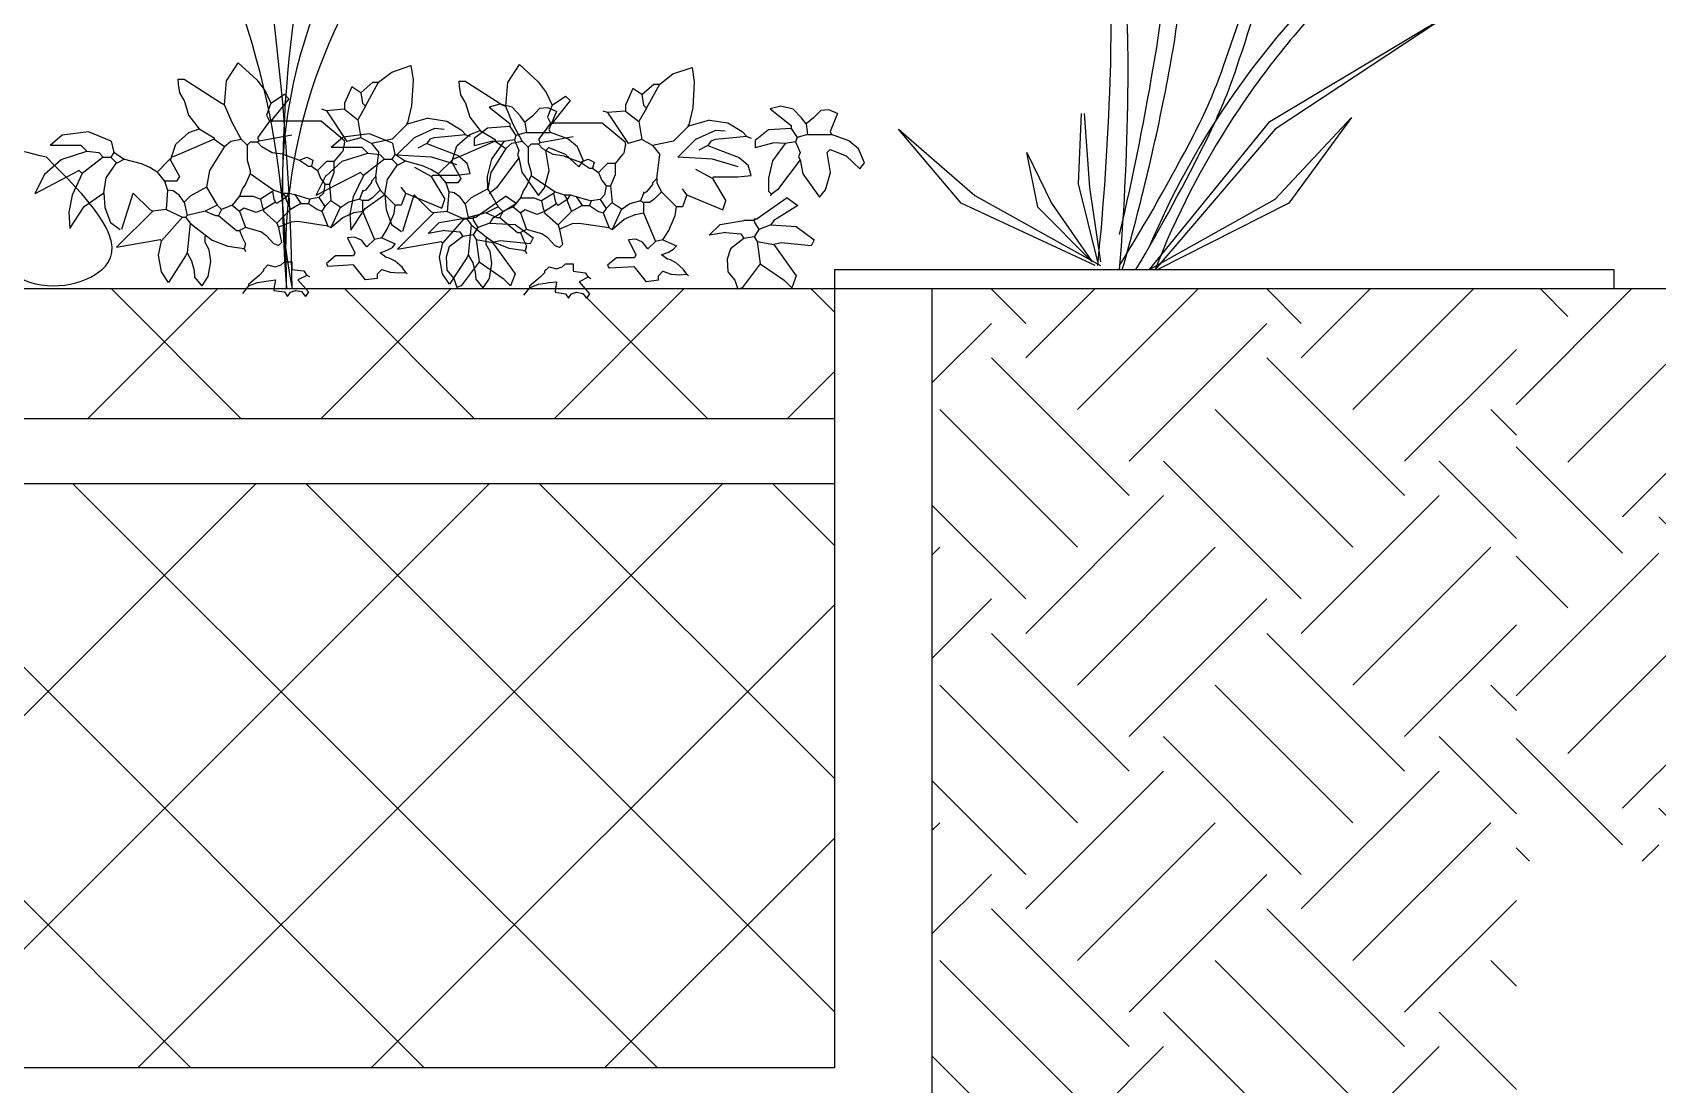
# Model space of a CAD drawing. Header units: millimetres. Extents: x 237 to 339, y 16 to 52.
# Drawn here: x 316.934 to 319.436, y 16.859 to 18.48 of the extents above; entities that cross this region are included whole.
import ezdxf

# ---------------------------------------------------------------- set-up
doc = ezdxf.new("R2010")
doc.units = ezdxf.units.MM
doc.header["$LTSCALE"] = 0.6
doc.header["$MEASUREMENT"] = 0
doc.linetypes.add('0', pattern=[0])
for name, color, linetype in [('0.1', 1, 'Continuous'), ('0.3', 3, 'Continuous'), ('01', 1, 'Continuous'), ('PALMEIRA', 76, 'Continuous')]:
    doc.layers.add(name, color=color, linetype=linetype)
pattern_1 = [(45, (5.52197, 72.06408), (-0.17960512, 0.17960512), []), (135, (5.52197, 72.06408), (-0.17960512, -0.17960512), [])]

# ---------------------------------------------------------------- blocks, each defined once
blk = doc.blocks.new('arvorevista14')
at = {"linetype": '0'}
for points in [[(1.541, -0.2), (1.541, -0.2), (7.705, 7.407), (17.09, 13.011), (7.985, 7.006), (1.821, -0.2)], [(1.844, 10.829), (1.844, 10.829)], [(5.323, 10.209), (5.323, 10.209)], [(6.024, 10.209), (6.024, 10.209)], [(-0.481, 9.468), (-0.481, 9.468)], [(0.436, 9.443), (0.436, 9.443)], [(2.536, 9.89), (2.536, 9.89)], [(5.549, 8.373), (5.549, 8.373)], [(-1.121, 0.2), (-1.121, 0.2), (-2.101, 4.204), (-1.961, 7.807)], [(-1.821, 7.807), (-1.821, 7.807), (-1.541, 4.003), (-0.98, 0.2)], [(1.541, -0.2), (1.541, -0.2), (7.985, 3.403), (11.907, 7.607)], [(11.907, 7.607), (11.907, 7.607), (8.686, 3.203), (1.961, -0.2)], [(5.831, 7.597), (5.831, 7.597)], [(-1.26, 0), (-1.26, 0), (-8.124, 3.203), (-11.346, 7.006), (-7.424, 3.603), (-0.98, 0)], [(3.789, 6.678), (3.789, 6.678)], [(4.506, 6.544), (4.506, 6.544)], [(-4.763, 5.805), (-4.763, 5.805), (-3.502, 3.203), (-1.4, 0.2)], [(-1.4, 0.2), (-1.4, 0.2), (-4.202, 3.003), (-4.763, 5.805)], [(0, 1.601), (0, 1.601)], [(1.541, 1.001), (1.541, 1.001)], [(-1.121, 0), (-1.121, 0)], [(0, 0), (0, 0)], [(0, -0.2), (0, -0.2)], [(0.14, -0.2), (0.14, -0.2)], [(0.841, -0.2), (0.841, -0.2)], [(1.821, -0.2), (1.821, -0.2)]]:
    blk.add_lwpolyline(points, dxfattribs=at)
for centre, radius, start, end in [((-55.737, 20.38), 58.367, 350.58176, 356.49753), ((-47.651, 19.391), 51.078, 349.2796, 357.10858), ((-164.522, 67.331), 179.858, 341.48251, 343.72134), ((-80.526, 12.156), 80.09, 358.07654, 3.19113), ((-71.861, 10.053), 72.3, 359.51636, 5.20653), ((-197.643, 81.779), 215.215, 340.57623, 342.35501), ((40.655, -15.478), 42.442, 134.46262, 145.80812), ((41.665, -15.765), 42.777, 135.13332, 146.89761), ((-139.036, 34.181), 142.802, 346.81213, 350.58838), ((-20.377, 19.277), 27.253, 332.46555, 340.56619), ((-21.18, 19.327), 28.691, 333.54141, 341.47046), ((-141.712, 14.251), 141.312, 354.21185, 358.06018), ((-130.26, 10.522), 130.7, 355.29416, 359.52695), ((-108.365, 30.888), 112.871, 344.01221, 349.27838), ((40.668, -15.493), 42.461, 145.80217, 157.14282), ((41.642, -15.748), 42.749, 146.90012, 158.67259), ((-92.602, 56.954), 108.715, 328.4068, 332.45413), ((-91.113, 54.143), 106.811, 329.41745, 333.53565)]:
    blk.add_arc(centre, radius, start, end, dxfattribs=at)
blk = doc.blocks.new('A$C37801585')
for p, q in [((0.4313, 1.103), (0.3715, 1.0439)), ((0.7013, 1.091), (0.8029, 1.0065)), ((0.245, 0.9793), (0.1722, 0.8618)), ((0.9195, 0.9079), (1.0408, 0.8188)), ((1.0215, 0.7603), (1.0458, 0.6398))]:
    blk.add_line(p, q)
for centre, radius, start, end in [((-0.1504, 0.733), 0.6744, 32.1827, 51.3989), ((-0.1504, 0.733), 0.6894, 3.3881, 51.3989), ((1.2113, 0.8805), 0.5517, 136.1171, 198.8089), ((1.2113, 0.8805), 0.5367, 136.1171, 158.0686), ((-0.1504, 0.733), 0.6444, 31.5924, 51.3989), ((-0.1504, 0.733), 0.6594, 31.8944, 51.3989), ((1.2113, 0.8805), 0.5217, 136.1171, 158.5979), ((1.2113, 0.8805), 0.5067, 136.1171, 159.1604), ((-0.1504, 0.733), 0.6144, 30.9428, 51.3989), ((-0.1504, 0.733), 0.6294, 31.2755, 51.3989), ((1.2113, 0.8805), 0.4917, 136.1171, 159.7593), ((1.2113, 0.8805), 0.4767, 136.1171, 160.3983), ((-0.2025, 0.6155), 0.7162, 36.7361, 54.0574), ((1.2113, 0.8805), 0.4617, 136.1171, 161.0817), ((1.2113, 0.8805), 0.4467, 136.1171, 161.8145), ((1.2113, 0.8805), 0.4317, 136.1171, 162.6023), ((1.3043, 0.7906), 0.5459, 136.1502, 156.7033), ((-0.2163, 0.4822), 0.6782, 17.3851, 66.2223), ((-0.2163, 0.4822), 0.6632, 46.8896, 66.2223), ((-0.2163, 0.4822), 0.6332, 46.3454, 66.2223), ((-0.2163, 0.4822), 0.6482, 46.6239, 66.2223), ((-0.2163, 0.4822), 0.6032, 45.746, 66.2223), ((-0.2163, 0.4822), 0.6182, 46.0531, 66.2223), ((0.0571, 0.6641), 0.493, 12.8467, 50.3877), ((-0.2163, 0.4822), 0.5732, 45.0821, 66.2223), ((-0.2163, 0.4822), 0.5882, 45.4227, 66.2223), ((1.1511, 0.7028), 0.462, 138.8963, 180.0245), ((1.2818, 0.6025), 0.4739, 117.5225, 171.088), ((1.2818, 0.6025), 0.4589, 116.7063, 139.7431), ((1.2818, 0.6025), 0.4439, 115.8242, 139.609), ((-0.2458, 0.3819), 0.6457, 49.0746, 67.6223), ((-0.2163, 0.4822), 0.5582, 44.7227, 66.2223), ((1.2818, 0.6025), 0.4289, 114.868, 139.4656), ((1.2818, 0.6025), 0.4139, 113.828, 139.3117), ((1.2818, 0.6025), 0.3989, 112.6927, 139.1462), ((1.2818, 0.6025), 0.3839, 111.4481, 138.9677), ((1.2818, 0.6025), 0.3689, 110.0773, 138.7747), ((1.2818, 0.6025), 0.3539, 108.5594, 138.5652), ((1.2818, 0.6025), 0.3389, 106.8678, 138.3371), ((1.2818, 0.6025), 0.3239, 104.9687, 138.0878), ((-0.7361, -0.6498), 1.7729, 48.8316, 58.9946), ((2.1986, -1.2729), 2.3908, 118.9652, 125.4002), ((1.216, 0.309), 0.4914, 90.2148, 146.799), ((1.216, 0.309), 0.4764, 89.2461, 113.6887), ((-3.2721, -0.0565), 3.8993, 0.8298, 12.2929), ((1.216, 0.309), 0.4614, 88.3871, 114.0957), ((1.216, 0.309), 0.4464, 87.6365, 114.5307), ((1.216, 0.309), 0.4314, 86.995, 114.9969), ((2.5802, 0.156), 1.9685, 163.8808, 184.5466), ((1.216, 0.309), 0.4164, 86.4662, 115.4977), ((1.216, 0.309), 0.4014, 86.0556, 116.0371), ((-0.6969, 0.0091), 1.3148, 359.6042, 30.9257), ((1.3847, 0.1542), 0.7735, 137.5876, 191.4999), ((1.216, 0.309), 0.3864, 85.7718, 116.6199), ((1.2193, 0.2919), 0.388, 85.9673, 116.1586), ((1.222, -0.5505), 1.2033, 98.305, 110.2906), ((1.4464, 0.0514), 0.8301, 140.6191, 183.5494)]:
    blk.add_arc(centre, radius, start, end)
blk = doc.blocks.new('VEG-07')
blk.add_blockref('A$C37801585', (155.3706, 179.5566))
blk = doc.blocks.new('arbusto5')
for p, q in [((-3.123, 11.075), (-2.523, 12)), ((-2.523, 12), (-1.569, 11.112)), ((5.35, 11.519), (6.338, 11.852)), ((6.338, 11.852), (6.444, 11.112)), ((-5.612, 11.147), (-5.304, 11.147)), ((-5.594, 10.89), (-5.612, 11.147)), ((-5.523, 10.447), (-5.594, 10.89)), ((-5.304, 11.147), (-3.383, 9.917)), ((-3.229, 9.84), (-3.123, 11.075)), ((-1.569, 11.112), (-1.146, 10.558)), ((3.767, 10.455), (4.382, 10.994)), ((3.998, 9.763), (4.679, 11.001)), ((4.382, 10.994), (4.689, 10.994)), ((4.679, 11.001), (5.35, 11.519)), ((6.444, 11.112), (6.374, 9.781)), ((-5.305, 10.071), (-5.523, 10.447)), ((-5.305, 10.071), (-5.074, 9.302)), ((-1.146, 10.558), (-0.846, 9.917)), ((-0.846, 9.917), (-0.154, 10.379)), ((0.077, 10.148), (-0.846, 8.995)), ((-0.154, 10.379), (0.077, 10.148)), ((3.306, 10.763), (2.921, 9.917)), ((3.767, 10.455), (3.306, 10.763)), ((3.767, 10.455), (3.844, 9.917)), ((-5.074, 9.302), (-4.536, 8.61)), ((-3.383, 9.917), (-3.229, 9.84)), ((-2.84, 8.93), (-3.229, 9.84)), ((-0.846, 9.917), (-1.076, 9.302)), ((-1.076, 9.302), (-0.923, 8.995)), ((1.999, 9.533), (1.768, 9.61)), ((2.921, 9.61), (1.999, 9.533)), ((1.999, 9.533), (3.052, 7.954)), ((2.921, 9.917), (2.921, 9.61)), ((2.921, 9.61), (3.613, 9.072)), ((3.998, 9.763), (3.613, 9.072)), ((3.844, 9.917), (3.998, 9.763)), ((6.374, 9.781), (6.15, 8.841)), ((10.895, 9.861), (10.345, 9.721)), ((10.345, 9.721), (11.422, 8.876)), ((11.53, 9.713), (10.895, 9.861)), ((11.96, 9.26), (11.53, 9.713)), ((12.191, 8.953), (11.96, 9.26)), ((12.575, 9.26), (12.191, 8.953)), ((12.942, 9.639), (12.575, 9.26)), ((13.366, 9.676), (12.942, 9.639)), ((13.805, 9.491), (13.366, 9.676)), ((13.805, 9.491), (13.42, 8.568)), ((-10.214, 8.45), (-11.566, 8.273)), ((-9.047, 7.961), (-10.214, 8.45)), ((-5.735, 7.821), (-5.064, 8.413)), ((-5.064, 8.413), (-4.536, 8.61)), ((-4.536, 8.61), (-3.767, 8.149)), ((-2.383, 8.072), (-2.84, 8.93)), ((-0.923, 8.995), (-1.538, 8.149)), ((-0.923, 8.995), (-0.846, 8.995)), ((-0.846, 8.995), (-0.769, 8.995)), ((1.722, 8.995), (-0.769, 8.995)), ((2.921, 7.995), (1.722, 8.995)), ((3.613, 9.072), (3.767, 8.149)), ((6.15, 8.841), (5.381, 8.072)), ((7.226, 9.149), (6.15, 8.841)), ((6.15, 8.841), (6.15, 8.918)), ((6.526, 8.163), (7.558, 8.638)), ((7.226, 9.149), (8.174, 9.004)), ((7.558, 8.638), (8.043, 8.589)), ((8.174, 9.004), (8.915, 8.56)), ((8.915, 8.56), (9.148, 8.303)), ((10.268, 8.645), (9.577, 8.107)), ((11.422, 8.722), (10.268, 8.645)), ((11.422, 8.876), (11.422, 8.722)), ((11.422, 8.722), (11.729, 8.261)), ((12.267, 8.415), (11.729, 8.261)), ((12.191, 8.953), (12.267, 8.415)), ((12.267, 8.415), (13.497, 8.415)), ((13.42, 8.568), (13.497, 8.415)), ((14.39, 8.086), (13.497, 8.415)), ((-11.566, 8.273), (-12.186, 7.742)), ((-12.162, 7.765), (-10.609, 7.765)), ((-10.609, 7.765), (-10.302, 7.457)), ((-9.047, 7.961), (-8.918, 7.38)), ((-5.996, 6.996), (-5.735, 7.821)), ((-3.767, 8.072), (-5.535, 7.303)), ((-3.229, 7.688), (-3.998, 6.458)), ((-3.767, 8.149), (-3.767, 8.072)), ((-3.767, 8.072), (-3.229, 7.688)), ((-3.229, 7.688), (-2.911, 7.969)), ((-2.911, 7.969), (-2.383, 8.072)), ((-2.383, 8.072), (-2.076, 7.765)), ((-1.922, 7.918), (-2.076, 7.765)), ((-2.076, 7.765), (-2.076, 6.996)), ((-1.538, 7.918), (-1.922, 7.918)), ((-1.538, 8.149), (-1.461, 7.995)), ((-1.461, 7.995), (-1.538, 7.918)), ((-1.322, 7.673), (-1.538, 7.918)), ((-1.461, 7.995), (0.231, 8.303)), ((-0.793, 7.377), (-1.322, 7.673)), ((2.921, 7.918), (2.844, 7.457)), ((2.921, 7.918), (2.921, 7.995)), ((3.767, 8.149), (3.052, 7.954)), ((4.305, 7.842), (3.767, 8.149)), ((5.381, 8.072), (4.305, 7.842)), ((4.305, 7.842), (4.689, 7.38)), ((5.603, 7.246), (6.526, 8.163)), ((7.15, 7.842), (6.688, 7.611)), ((7.303, 8.072), (7.15, 7.842)), ((7.15, 7.842), (7.765, 7.611)), ((7.534, 8.149), (7.303, 8.072)), ((9.148, 8.303), (7.534, 8.149)), ((7.765, 7.611), (8.764, 7.226)), ((9.148, 8.303), (9.379, 8.226)), ((9.577, 8.107), (9.577, 7.723)), ((10.542, 7.975), (9.577, 7.723)), ((11.114, 7.953), (10.471, 7.05)), ((11.114, 7.953), (10.542, 7.975)), ((11.652, 8.03), (11.114, 7.953)), ((11.729, 8.261), (11.652, 8.03)), ((11.652, 8.03), (11.883, 7.492)), ((13.42, 7.646), (13.267, 7.492)), ((13.42, 7.646), (14.249, 7.309)), ((14.884, 7.679), (14.39, 8.086)), ((15.189, 6.954), (14.884, 7.679)), ((-12.468, 6.267), (-11.623, 7.034)), ((-11.623, 7.034), (-10.302, 7.457)), ((-9.456, 7.15), (-10.532, 6.304)), ((-10.302, 7.457), (-9.687, 7.38)), ((-9.687, 7.38), (-9.456, 7.15)), ((-9.456, 7.15), (-9.072, 7.15)), ((-9.3, 6.09), (-8.777, 6.859)), ((-8.918, 7.38), (-9.072, 7.15)), ((-8.764, 6.842), (-9.072, 7.15)), ((-8.424, 7.051), (-8.932, 7.406)), ((-8.373, 7.038), (-8.764, 6.842)), ((-7.492, 6.8), (-8.424, 7.051)), ((-7.073, 6.612), (-7.492, 6.8)), ((-5.996, 7.073), (-6.688, 6.381)), ((-5.996, 7.073), (-5.996, 6.996)), ((-5.996, 6.996), (-5.535, 6.15)), ((-5.535, 7.303), (-5.92, 7.15)), ((-2.076, 6.996), (-1.922, 6.458)), ((-0.231, 7.303), (-0.793, 7.377)), ((-0.231, 7.303), (0.615, 6.996)), ((0.615, 6.996), (0.999, 7.15)), ((0.615, 6.996), (1.076, 6.688)), ((0.999, 7.15), (1.307, 6.996)), ((1.076, 6.688), (1.23, 6.688)), ((1.307, 6.996), (1.23, 6.688)), ((1.23, 6.688), (1.537, 6.458)), ((1.999, 6.919), (1.537, 6.458)), ((2.383, 6.919), (1.999, 6.919)), ((2.768, 7.38), (2.383, 6.919)), ((2.383, 6.919), (2.384, 6.341)), ((2.844, 7.457), (2.768, 7.38)), ((4.536, 6.15), (4.689, 7.38)), ((7.386, 7.147), (5.603, 7.246)), ((8.7, 6.754), (7.386, 7.147)), ((8.764, 7.226), (9.225, 6.842)), ((9.379, 6.304), (9.225, 6.842)), ((10.471, 7.05), (10.259, 6.163)), ((11.883, 7.108), (10.73, 5.57)), ((11.883, 7.492), (11.806, 7.261)), ((11.806, 7.261), (11.883, 7.108)), ((11.883, 7.108), (12.024, 6.385)), ((13.437, 6.459), (13.267, 7.492)), ((14.249, 7.309), (14.958, 6.646)), ((14.958, 6.646), (15.189, 6.954)), ((-10.686, 6.458), (-12.972, 5.269)), ((-12.454, 6.304), (-12.972, 5.269)), ((-10.532, 6.304), (-11.059, 5.204)), ((-10.532, 6.304), (-10.686, 6.458)), ((-9.426, 5.322), (-9.3, 6.09)), ((-6.688, 6.381), (-7.073, 6.612)), ((-6.688, 6.381), (-6.304, 5.92)), ((-6.304, 5.92), (-6.15, 5.458)), ((-5.689, 5.92), (-6.304, 5.92)), ((-5.535, 6.15), (-5.689, 5.92)), ((-3.998, 6.458), (-4.151, 5.612)), ((-1.922, 6.304), (-2.153, 5.766)), ((-1.922, 6.458), (-1.922, 6.304)), ((-1.922, 6.304), (-0.692, 5.458)), ((1.537, 6.458), (1.691, 6.073)), ((1.691, 6.073), (1.922, 5.766)), ((2.384, 6.341), (2.153, 5.766)), ((4.305, 5.843), (3.998, 5.458)), ((4.536, 6.15), (4.305, 5.92)), ((4.305, 5.92), (4.305, 5.843)), ((4.536, 6.15), (4.536, 5.92)), ((4.536, 5.92), (4.766, 5.458)), ((7.38, 6.15), (6.535, 6.612)), ((7.38, 6.15), (7.457, 6.227)), ((7.38, 6.15), (8.072, 4.997)), ((7.457, 6.227), (8.687, 6.227)), ((8.687, 6.227), (9.379, 6.304)), ((10.259, 6.163), (10.268, 5.493)), ((12.024, 6.385), (12.882, 5.186)), ((13.19, 5.57), (13.437, 6.459)), ((-11.059, 5.204), (-11.228, 4.319)), ((-10.44, 4.614), (-9.426, 5.322)), ((-9.426, 5.322), (-9.369, 4.555)), ((-8.508, 3.451), (-7.919, 5.305)), ((-7.919, 5.305), (-7.073, 4.459)), ((-6.15, 5.458), (-6.227, 4.459)), ((-5.876, 5.417), (-6.15, 5.458)), ((-5.559, 5.195), (-5.876, 5.417)), ((-5.305, 4.843), (-5.559, 5.195)), ((-4.997, 5.151), (-5.305, 4.843)), ((-4.151, 5.612), (-4.997, 5.151)), ((-4.151, 5.612), (-3.613, 4.689)), ((-2.46, 5.151), (-2.845, 4.689)), ((-2.306, 5.535), (-2.46, 5.151)), ((-2.46, 5.151), (-1.768, 5.151)), ((-2.153, 5.766), (-2.306, 5.535)), ((-1.768, 5.151), (-1.384, 4.997)), ((-0.769, 5.381), (-1.384, 4.997)), ((-0.692, 5.458), (-0.769, 5.381)), ((-0.769, 5.381), (-0.692, 4.997)), ((-0.692, 5.458), (-0.231, 5.305)), ((-0.077, 5.074), (-0.538, 4.767)), ((-0.231, 5.305), (0.077, 5.305)), ((-0.231, 5.305), (-0.077, 5.074)), ((0.077, 5.305), (-0.077, 5.074)), ((-0.077, 5.074), (-0.077, 4.997)), ((0.077, 5.305), (0.384, 5.228)), ((0.384, 5.228), (1.153, 4.997)), ((0.384, 5.228), (0.692, 4.767)), ((1.614, 5.074), (1.153, 4.997)), ((1.845, 5.305), (1.614, 5.074)), ((1.614, 5.074), (1.922, 4.613)), ((1.922, 5.766), (1.845, 5.305)), ((1.922, 5.766), (2.153, 5.766)), ((2.153, 5.766), (2.229, 4.92)), ((3.844, 5.381), (3.69, 4.997)), ((3.998, 5.458), (3.844, 5.381)), ((3.844, 5.458), (3.844, 5.381)), ((4.382, 5.074), (4.151, 4.92)), ((4.766, 5.458), (4.382, 5.074)), ((4.766, 5.458), (5.535, 4.689)), ((6.073, 5.305), (5.843, 5.612)), ((6.073, 5.305), (5.843, 4.689)), ((6.073, 5.305), (7.918, 4.536)), ((11.224, 5.151), (9.687, 4.075)), ((10.268, 5.493), (10.422, 5.339)), ((10.422, 5.339), (10.345, 5.262)), ((10.73, 5.57), (10.422, 5.339)), ((11.224, 5.151), (11.762, 4.767)), ((12.882, 5.186), (13.19, 5.57)), ((-11.228, 4.319), (-11.172, 3.493)), ((-11.172, 3.493), (-10.44, 4.614)), ((-9.369, 4.555), (-9.088, 3.788)), ((-6.919, 4.382), (-8.775, 2.526)), ((-7.073, 4.459), (-6.919, 4.382)), ((-6.227, 4.459), (-6.919, 4.382)), ((-6.227, 4.459), (-5.382, 4.075)), ((-5.305, 4.843), (-5.151, 4.151)), ((-4.228, 4.382), (-5.151, 4.151)), ((-3.613, 4.689), (-4.228, 4.382)), ((-4.228, 4.382), (-3.69, 4.151)), ((-3.613, 4.689), (-3.383, 4.459)), ((-3.383, 4.459), (-3.537, 4.151)), ((-2.845, 4.689), (-3.383, 4.459)), ((-2.845, 4.689), (-2.46, 4.382)), ((-2.23, 4.536), (-2.46, 4.382)), ((-2.46, 4.382), (-2.153, 3.536)), ((-1.614, 4.305), (-2.23, 4.536)), ((-1.23, 4.459), (-1.614, 4.305)), ((-1.384, 4.997), (-1.307, 4.613)), ((-1.307, 4.613), (-1.23, 4.459)), ((-0.615, 4.843), (-1.23, 4.459)), ((-1.23, 4.459), (-1.23, 4.382)), ((-1.23, 4.382), (-0.538, 3.767)), ((-0.692, 4.997), (-0.615, 4.843)), ((-0.538, 4.767), (-0.615, 4.843)), ((0.154, 4.459), (-0.538, 3.767)), ((-0.077, 4.997), (0.154, 4.459)), ((0.692, 4.767), (0.154, 4.459)), ((0.692, 4.767), (1.076, 4.767)), ((1.153, 4.997), (1.076, 4.767)), ((1.076, 4.767), (1.537, 4.459)), ((1.537, 4.459), (1.768, 4.382)), ((1.922, 4.613), (1.768, 4.382)), ((1.768, 4.382), (2.076, 3.613)), ((2.229, 4.92), (1.922, 4.613)), ((2.229, 4.92), (2.691, 4.613)), ((2.691, 4.536), (2.229, 3.536)), ((3.152, 4.843), (2.691, 4.536)), ((2.691, 4.613), (2.691, 4.536)), ((2.85, 4.056), (3.415, 4.307)), ((3.69, 4.997), (3.152, 4.843)), ((3.415, 4.307), (3.844, 4.382)), ((3.69, 4.997), (3.844, 4.92)), ((3.844, 4.92), (3.844, 4.382)), ((4.151, 4.92), (3.844, 4.92)), ((3.844, 4.382), (4.459, 2.921)), ((5.138, 3.479), (5.477, 4.248)), ((5.477, 4.248), (5.535, 4.689)), ((5.843, 4.689), (5.535, 4.689)), ((7.918, 4.536), (8.072, 4.997)), ((11.762, 4.767), (10.532, 3.998)), ((-9.088, 3.788), (-8.581, 3.434)), ((-5.382, 4.075), (-6.458, 2.844)), ((-5.382, 4.075), (-5.228, 4.075)), ((-5.151, 4.151), (-5.228, 4.075)), ((-5.228, 4.075), (-4.997, 3.767)), ((-4.997, 3.767), (-5.151, 2.23)), ((-4.997, 3.767), (-4.228, 3.152)), ((-3.69, 4.151), (-3.537, 4.151)), ((-3.537, 4.151), (-2.614, 3.383)), ((-2.614, 3.383), (-2.46, 3.383)), ((-2.153, 3.536), (-2.46, 3.383)), ((-2.46, 3.383), (-2.306, 2.998)), ((-1.373, 3.306), (-2.153, 3.536)), ((-0.538, 3.767), (-0.461, 3.536)), ((0.189, 3.815), (-0.467, 3.553)), ((-0.461, 3.536), (-0.308, 2.768)), ((0.538, 3.844), (0.189, 3.815)), ((2.076, 3.613), (0.538, 3.844)), ((2.076, 3.613), (2.229, 3.536)), ((2.229, 3.536), (2.85, 4.056)), ((4.843, 2.998), (5.138, 3.479)), ((7.221, 3.235), (7.786, 3.79)), ((8.072, 3.383), (7.221, 3.235)), ((7.786, 3.79), (8.995, 3.998)), ((8.072, 3.383), (8.841, 3.306)), ((9.533, 3.998), (8.995, 3.998)), ((9.61, 4.075), (9.533, 3.998)), ((9.533, 4.075), (9.533, 3.998)), ((9.533, 4.075), (9.61, 4.075)), ((9.533, 3.998), (9.533, 3.921)), ((9.533, 3.921), (9.763, 3.536)), ((9.763, 3.536), (9.533, 3.152)), ((9.61, 4.075), (9.687, 4.075)), ((10.379, 3.767), (9.763, 3.536)), ((10.532, 3.998), (10.379, 3.767)), ((10.379, 3.767), (11.685, 3.69)), ((11.685, 3.69), (12.608, 2.998)), ((-8.775, 2.526), (-6.535, 2.921)), ((-6.627, 2.109), (-6.458, 2.844)), ((-6.535, 2.921), (-6.458, 2.844)), ((-4.228, 3.152), (-3.869, 2.893)), ((-4.228, 3.152), (-4.228, 3.075)), ((-4.228, 2.768), (-4.228, 3.075)), ((-4.026, 2.397), (-4.228, 2.768)), ((-3.869, 2.893), (-3.068, 2.576)), ((-3.068, 2.576), (-2.23, 2.46)), ((-2.306, 2.998), (-2.153, 2.691)), ((-2.153, 2.691), (-2.23, 2.46)), ((-1.058, 3.099), (-1.373, 3.306)), ((-0.692, 2.691), (-1.058, 3.099)), ((-0.461, 2.614), (-0.692, 2.691)), ((-0.308, 2.768), (-0.461, 2.614)), ((3.444, 3.035), (3.075, 2.998)), ((3.075, 2.998), (3.46, 2.23)), ((3.797, 2.887), (3.444, 3.035)), ((4.074, 2.537), (3.797, 2.887)), ((4.459, 2.921), (4.074, 2.537)), ((4.843, 2.998), (4.459, 2.921)), ((4.843, 2.998), (5.535, 2.691)), ((5.124, 2.369), (5.392, 2.517)), ((5.392, 2.517), (5.535, 2.691)), ((8.303, 2.537), (8.139, 2.014)), ((8.995, 3.075), (8.303, 2.537)), ((8.841, 3.306), (8.995, 3.075)), ((9.533, 3.152), (8.995, 3.075)), ((9.533, 3.152), (9.687, 2.921)), ((9.687, 2.921), (10.532, 2.768)), ((9.687, 2.921), (9.84, 1.768)), ((10.917, 2.844), (10.532, 2.768)), ((10.532, 2.768), (11.685, 1.153)), ((12.454, 2.691), (10.917, 2.844)), ((12.608, 2.998), (12.454, 2.691)), ((-6.469, 1.256), (-6.627, 2.109)), ((-5.228, 2.076), (-6.106, 0.718)), ((-5.151, 2.23), (-5.228, 2.076)), ((-5.151, 2.23), (-4.919, 1.82)), ((-4.919, 1.82), (-4.788, 1.324)), ((-4.066, 1.022), (-3.934, 1.792)), ((-3.934, 1.792), (-4.026, 2.397)), ((-2.306, 2.46), (-2.23, 2.46)), ((-2.23, 2.46), (-2.153, 2.306)), ((-0.323, 1.613), (-0.154, 1.768)), ((-0.154, 1.768), (0.231, 1.768)), ((0.231, 1.768), (0.231, 1.384)), ((2.46, 2.076), (1.999, 1.691)), ((1.999, 1.691), (2.076, 1.538)), ((3.382, 2.076), (2.46, 2.076)), ((3.46, 2.23), (3.382, 2.076)), ((4.766, 2.23), (5.124, 2.369)), ((5.074, 1.999), (4.766, 2.23)), ((5.223, 1.97), (5.074, 1.999)), ((5.533, 1.807), (5.223, 1.97)), ((5.886, 1.497), (5.533, 1.807)), ((8.139, 2.014), (8.174, 1.349)), ((9.84, 1.768), (8.918, 0.538)), ((9.84, 1.768), (11.07, 0.923)), ((-6.106, 0.718), (-6.469, 1.256)), ((-4.788, 1.324), (-4.767, 0.999)), ((-4.382, 0.538), (-4.767, 0.999)), ((-4.382, 0.538), (-4.066, 1.022)), ((-1.461, 1.076), (-1.999, 0.615)), ((-1.23, 1.307), (-1.461, 1.076)), ((-1.153, 1.461), (-1.23, 1.384)), ((-1.23, 1.384), (-1.23, 1.307)), ((-1.153, 1.461), (-1, 1.614)), ((-1, 1.614), (-0.625, 1.517)), ((-0.979, 0.802), (-0.615, 0.846)), ((-0.615, 0.846), (-0.692, 0.384)), ((-0.625, 1.517), (-0.323, 1.613)), ((0.231, 1.384), (0.846, 1.307)), ((0.999, 1.076), (0.538, 0.846)), ((0.538, 0.846), (1.076, 0.231)), ((0.846, 1.307), (0.999, 1.076)), ((1.153, 0.999), (0.999, 1.076)), ((3.382, 1.614), (2.076, 1.538)), ((3.998, 0.846), (3.382, 1.614)), ((4.613, 0.923), (3.998, 0.846)), ((4.613, 1.153), (4.843, 1.384)), ((4.613, 0.923), (4.613, 1.153)), ((4.843, 1.384), (5.265, 1.245)), ((5.265, 1.245), (5.717, 1.201)), ((5.717, 1.201), (6.073, 1.23)), ((6.073, 1.23), (5.886, 1.497)), ((6.073, 1.23), (6.15, 1.153)), ((8.174, 1.349), (8.533, 0.923)), ((8.533, 0.923), (8.687, 0.461)), ((11.07, 0.923), (11.455, 0.538)), ((11.685, 1.153), (11.455, 0.538)), ((-1.999, 0.538), (-2.306, 0.154)), ((-1.999, 0.538), (-1.544, 0.719)), ((-1.999, 0.615), (-1.999, 0.538)), ((-1.544, 0.719), (-0.979, 0.802)), ((-0.692, 0.384), (-0.692, 0.307)), ((-0.692, 0.307), (-0.154, 0.231)), ((-0.154, 0.231), (0, 0)), ((0, 0), (0.15, 0.224)), ((0.15, 0.224), (0.413, 0.306)), ((0.413, 0.306), (0.728, 0.251)), ((0.728, 0.251), (0.923, 0)), ((1.076, 0.231), (0.923, 0)), ((8.918, 0.538), (8.687, 0.461))]:
    blk.add_line(p, q)
for centre, start, end in [((1.722, 8.995), 49.84401, 89.64699), ((-9.047, 7.961), 12.80429, 67.53328)]:
    blk.add_arc(centre, 0.00000961, start, end)

msp = doc.modelspace()

# ---------------------------------------------------------------- hatches: boundary and pattern name
at = {"layer": '0.1'}
h = msp.add_hatch(dxfattribs=at)
h.set_pattern_fill('EARTH', color=256, scale=1.2, angle=45, style=0)
h.paths.add_polyline_path([(319.2189, 17.2032), (319.2189, 18.0847), (318.3189, 18.0847), (318.3189, 16.7347), (314.5189, 16.7347), (314.5189, 18.0847), (314.0627, 18.0847), (314.05, 18.0776), (314.0558, 18.0847), (313.6189, 18.0847), (313.6189, 17.2032), (313.6189, 15.9347), (319.2189, 15.9347)])
h = msp.add_hatch(dxfattribs=at)
h.set_pattern_fill('ANSI37', color=256, scale=0.08, style=0)
h.set_pattern_definition(pattern_1)
h.paths.add_polyline_path([(318.1689, 18.0847), (318.0214, 18.0847), (318.02, 18.0842), (318.0198, 18.0847), (317.7852, 18.0847), (317.7916, 18.0773), (317.787, 18.0704), (317.7812, 18.0779), (317.7717, 18.0796), (317.7639, 18.0771), (317.7594, 18.0704), (317.7547, 18.0773), (317.7386, 18.0796), (317.7386, 18.0819), (317.7391, 18.0847), (317.3549, 18.0847), (317.3588, 18.0802), (317.3542, 18.0733), (317.3483, 18.0808), (317.3389, 18.0825), (317.331, 18.08), (317.3265, 18.0733), (317.3219, 18.0802), (317.3057, 18.0825), (317.3057, 18.0847), (316.4565, 18.0847), (316.4605, 17.8847), (318.1689, 17.8847)])
h = msp.add_hatch(dxfattribs=at)
h.set_pattern_fill('EARTH', color=256, scale=0.05, angle=45, style=0)
h.set_pattern_definition([(45, (5.52197, 72.06408), (3e-17, 0.4490128), [0.3175, -0.3175]), (45, (5.43778, 72.14827), (3e-17, 0.4490128), [0.3175, -0.3175]), (45, (5.3536, 72.23246), (3e-17, 0.4490128), [0.3175, -0.3175]), (135, (5.3536, 72.2886), (-0.4490128, 3e-17), [0.3175, -0.3175]), (135, (5.43778, 72.37278), (-0.4490128, 3e-17), [0.3175, -0.3175]), (135, (5.52197, 72.45697), (-0.4490128, 3e-17), [0.3175, -0.3175])])
h.paths.add_polyline_path([(324.1645, 17.8847), (321.4189, 17.8847), (321.4189, 17.5347), (321.1189, 17.5347), (321.1189, 18.0847), (319.2185, 18.0847), (319.2185, 17.2032), (324.1645, 17.2032)])
h = msp.add_hatch(dxfattribs=at)
h.set_pattern_fill('ANSI37', color=256, scale=0.08, style=0)
h.set_pattern_definition(pattern_1)
h.paths.add_polyline_path([(318.1689, 17.7847), (316.4626, 17.7847), (316.4808, 16.8847), (318.1689, 16.8847)])

# ---------------------------------------------------------------- linework, layer by layer
msp.add_line((318.1689, 18.0847), (314.6689, 18.0847), dxfattribs=at)
at = {"layer": '0.3'}
for p, q in [((318.1689, 18.1147), (318.1689, 16.8847)), ((319.3689, 18.1147), (319.3689, 18.0847)), ((321.1189, 18.0847), (318.1689, 18.0847)), ((318.3189, 18.0847), (318.3189, 16.7347)), ((318.1689, 16.8847), (314.6689, 16.8847))]:
    msp.add_line(p, q, dxfattribs=at)
at = {"layer": '01'}
for p, q in [((318.1689, 17.8847), (314.6689, 17.8847)), ((318.1689, 17.7847), (314.6689, 17.7847))]:
    msp.add_line(p, q, dxfattribs=at)
at = {"layer": 'PALMEIRA'}
msp.add_line((318.1689, 18.1147), (319.3689, 18.1147), dxfattribs=at)
msp.add_spline([(316.9556, 18.2875), (317.0499, 18.1249), (316.9294, 18.0953), (316.828, 18.2946), (316.9556, 18.2875)], degree=3, dxfattribs=at)

# ---------------------------------------------------------------- block references
at = {"layer": 'PALMEIRA', "xscale": 0.03, "yscale": 0.03}
for name, p in [('arvorevista14', (318.6079, 18.1207)), ('arbusto5', (317.3265, 18.0733)), ('arbusto5', (317.7594, 18.0704))]:
    msp.add_blockref(name, p, dxfattribs=at)
at = {"layer": 'PALMEIRA'}
msp.add_blockref('VEG-07', (161.3364, -161.4719), dxfattribs=at)

doc.saveas('drawing.dxf')
